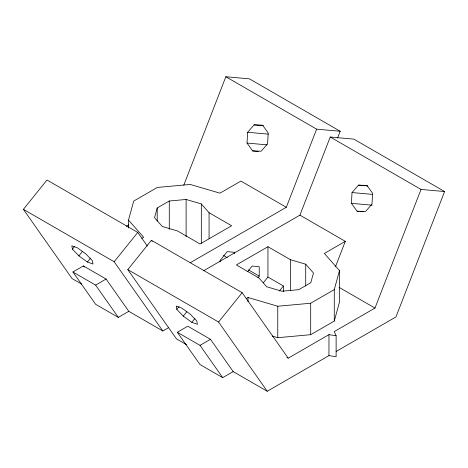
<?xml version="1.0" encoding="UTF-8"?>
<svg xmlns="http://www.w3.org/2000/svg" width="468" height="468" viewBox="0 0 468 468"><rect width="100%" height="100%" fill="white"/><g stroke="black" fill="none" stroke-linecap="round" stroke-linejoin="round"><path stroke-width="0.7" d="M283.409 291.617L283.409 285.989L267.948 277.062L267.948 246.712L290.517 259.74L305.715 264.209L313.461 272.984L310.793 282.713L298.73 289.68L281.882 291.219L266.678 286.749L258.933 277.974L236.363 264.941L267.948 246.712M290.517 290.651L290.517 259.74M247.022 143.068L247.63 132.28L254.083 124.874L262.606 125.178L268.205 133.023L267.602 143.811L261.144 151.222L252.621 150.918L247.022 143.068L267.035 144.858M351.421 203.34L352.024 192.553L358.482 185.141L367 185.451L372.598 193.296L371.996 204.083L365.543 211.495L357.02 211.185L351.421 203.34L372.142 205.195M128.513 227.945L128.513 220.083L133.725 201.064L157.306 187.452L190.242 184.439L219.954 193.179L240.921 181.075L286.311 207.283L316.62 129.156L340.207 131.262L337.563 138.078M157.207 207.973L154.539 217.702L162.285 226.477L177.483 230.946L200.052 243.98L231.637 225.746L209.067 212.718L201.322 203.943L186.118 199.467L169.27 201.012L157.207 207.973L157.207 221.077M272.23 336.071L277.758 337.697L310.693 334.684L334.275 321.071L334.275 289.622L339.487 270.609L324.353 253.451L345.314 241.348L299.924 215.145L203.82 270.627M334.275 321.071L339.487 302.053L339.487 270.609M183.754 185.229L225.845 76.746L249.426 78.852L340.207 131.262M299.924 215.145L330.238 137.019L353.82 139.125L444.6 191.535L395.946 316.941L336.094 351.491M335.62 266.339L345.314 241.348M233.187 371.598L222.704 377.653L200.011 364.549L177.314 332.262L187.797 326.208L210.489 339.312L233.187 371.598L267.228 391.254L328.963 355.61L336.123 356.715L336.123 335.749L334.205 331.619L374.979 308.079L421.013 189.429L444.6 191.535M81.514 284.029L72.054 278.571L23.4 209.348L46.987 180.01L137.762 232.421L147.315 246.01M72.417 249.163L71.815 245.829L77.413 247.824L85.936 253.984L92.389 260.694L92.997 264.028L87.399 262.033L78.876 255.873L72.417 249.163L74.687 246.344M78.876 255.873L82.503 251.357M87.399 262.033L90.576 258.079M168.509 327.705L162.835 330.981L114.18 261.758L137.762 232.421M186.539 344.664L176.448 338.844L127.793 269.621L151.38 240.283L242.155 292.693L288.194 358.184L328.963 334.643L336.123 335.749M176.816 309.436L176.208 306.101L181.806 308.096L190.33 314.25L196.788 320.966L197.391 324.301L191.792 322.3L183.269 316.146L176.816 309.436L179.08 306.61M183.269 316.146L186.896 311.63M191.792 322.3L194.969 318.351M247.736 271.545L252.158 266.046L259.231 266.678L259.231 276.114L257.903 277.764M267.228 391.254L218.574 322.031L242.155 292.693M263.431 282.678L267.948 277.062M279.349 291.043L283.409 285.989M126.266 226.307L128.776 224.862M128.794 311.325L118.31 317.38L95.612 304.276L72.92 271.99L83.403 265.941L106.096 279.039L128.794 311.325L162.835 330.981M141.798 238.306L143.647 237.235L128.513 220.083M72.92 271.99L95.612 285.094L106.096 279.039M190.201 262.77L286.311 207.283M246.191 298.572L248.046 297.508L277.758 306.248L310.693 303.235L334.275 289.622M177.314 332.262L200.011 345.366L210.489 339.312M254.083 124.874L263.379 125.699M247.63 132.28L268.357 134.135M252.621 150.918L258.342 151.427M358.482 185.141L367.772 185.971M352.024 192.553L372.75 194.407M357.02 211.185L358.447 211.314M359.874 211.442L363.449 211.764M225.845 76.746L316.62 129.156M330.238 137.019L421.013 189.429M339.048 287.334L374.979 308.079M223.552 255.51L227.331 257.698M248.514 269.925L259.231 276.114M286.931 357.458L288.194 358.184M23.4 209.348L114.18 261.758M127.793 269.621L218.574 322.031M151.38 240.283L152.211 241.465M200.011 345.366L222.704 377.653M83.403 265.941L84.246 267.134M95.612 285.094L118.31 317.38M328.963 334.643L328.963 355.61M310.693 303.235L310.693 334.684M305.715 264.209L305.715 286.047M277.758 306.248L277.758 337.697M248.046 297.508L248.046 301.796M234.269 253.714L234.269 252.264L227.191 251.632L220.118 260.436L220.118 261.887M209.067 212.718L209.067 238.598M201.322 203.943L201.322 243.249M186.118 199.467L186.118 236.592M169.27 201.012L169.27 229.396"/></g></svg>
